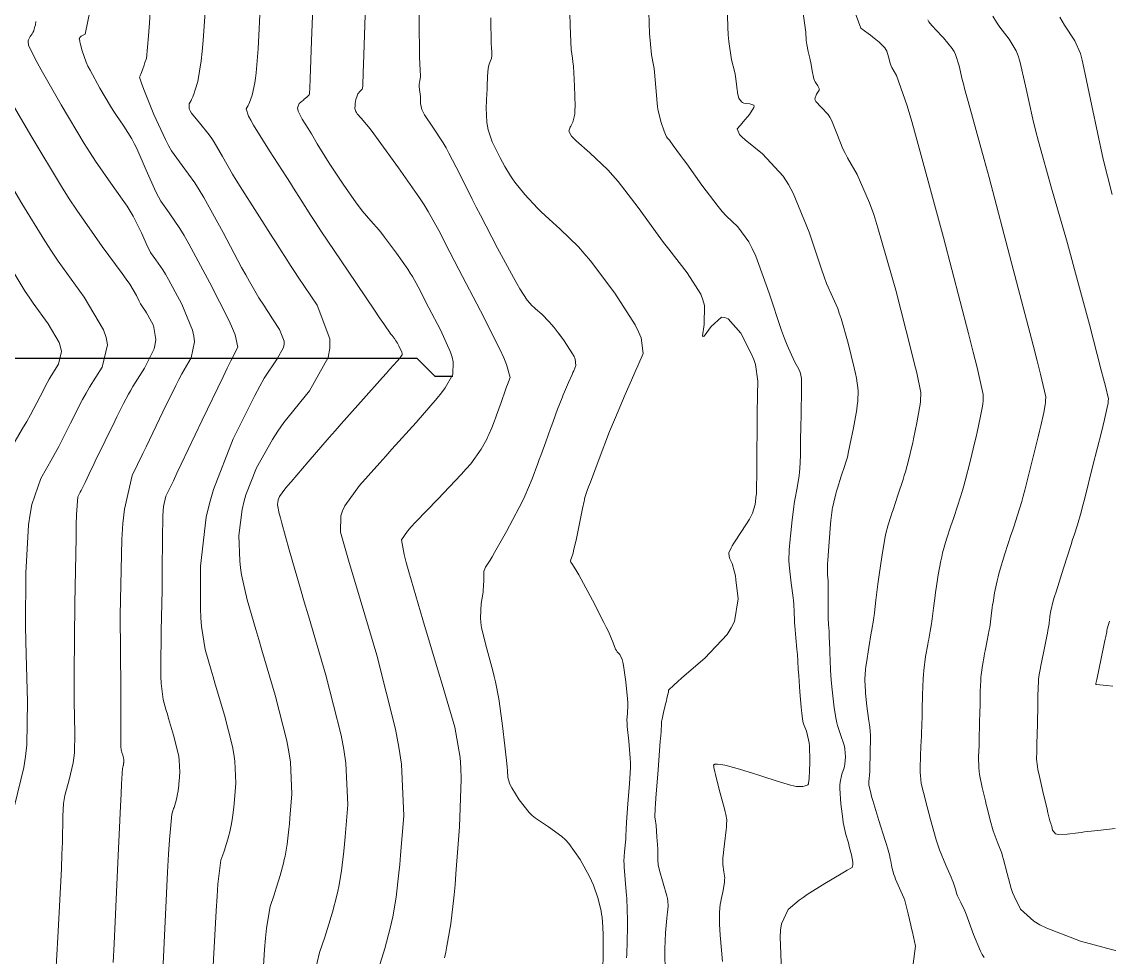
# Model space of a CAD drawing. Header units: millimetres. Extents: x 837475 to 838477, y 1189012 to 1191015.
# Drawn here: x 837794.9 to 837855.7, y 1189268.9 to 1189321.2 of the extents above; entities that cross this region are included whole.
import ezdxf

# ---------------------------------------------------------------- set-up
doc = ezdxf.new("R2010")
doc.units = ezdxf.units.MM
doc.header["$LTSCALE"] = 0.3
for name, color, linetype, lineweight, true_color in [('COTAS 10', 7, 'Continuous', 9, 0x6e3e2d), ('COTAS INT', 7, 'Continuous', 5, 0x9fa19f), ('Escorrentias', 7, 'Continuous', 25, 0x00a8ad)]:
    doc.layers.add(name, color=color, linetype=linetype, lineweight=lineweight, true_color=true_color)

msp = doc.modelspace()

# ---------------------------------------------------------------- linework, layer by layer
at = {"layer": 'COTAS 10'}
for points in [[(837834.327, 1189322.843), (837834.373, 1189320.912), (837834.398, 1189320.481), (837834.43, 1189320.096), (837834.588, 1189319.083), (837834.749, 1189318.436), (837834.781, 1189318.283), (837834.808, 1189318.141), (837834.861, 1189317.719), (837834.892, 1189317.386), (837834.906, 1189317.3), (837834.922, 1189317.216), (837834.995, 1189316.936), (837835.141, 1189316.727), (837835.202, 1189316.689), (837835.272, 1189316.658), (837835.6, 1189316.618), (837835.833, 1189316.536), (837835.842, 1189316.479), (837835.828, 1189316.407), (837835.58, 1189316.024), (837835.23, 1189315.609), (837835.151, 1189315.517), (837835.081, 1189315.434), (837834.893, 1189315.22), (837835.028, 1189314.913), (837835.161, 1189314.773), (837835.335, 1189314.609), (837836.311, 1189313.816), (837837.469, 1189312.567), (837837.759, 1189312.116), (837838.035, 1189311.619), (837838.919, 1189309.442), (837839.606, 1189307.376), (837839.757, 1189306.95), (837839.893, 1189306.586), (837840.241, 1189305.797), (837840.518, 1189305.176), (837840.607, 1189304.918), (837840.702, 1189304.623), (837841.092, 1189303.248), (837841.439, 1189301.857), (837841.507, 1189301.552), (837841.563, 1189301.281), (837841.664, 1189300.592), (837841.636, 1189299.99), (837841.611, 1189299.774), (837841.577, 1189299.538), (837841.393, 1189298.506), (837841.199, 1189297.544), (837841.159, 1189297.351), (837841.126, 1189297.191), (837841.059, 1189296.877), (837840.99, 1189296.648), (837840.955, 1189296.541), (837840.914, 1189296.415), (837840.711, 1189295.803), (837840.497, 1189295.135), (837840.449, 1189294.974), (837840.406, 1189294.823), (837840.293, 1189294.365), (837840.226, 1189294.037), (837840.212, 1189293.969), (837840.201, 1189293.91), (837840.179, 1189293.778), (837840.152, 1189293.485), (837840.138, 1189293.325), (837840.122, 1189293.13), (837840.037, 1189292.138), (837839.961, 1189291.116), (837839.949, 1189290.902), (837839.942, 1189290.717), (837839.949, 1189290.3), (837839.975, 1189289.954), (837839.979, 1189289.815), (837839.983, 1189289.656), (837839.984, 1189288.925), (837839.983, 1189288.188), (837839.985, 1189288.027), (837839.988, 1189287.883), (837840.007, 1189287.517), (837840.032, 1189287.153), (837840.039, 1189287.01), (837840.046, 1189286.85), (837840.071, 1189286.121), (837840.1, 1189285.344), (837840.109, 1189285.153), (837840.118, 1189284.973), (837840.157, 1189284.411), (837840.207, 1189283.875), (837840.223, 1189283.712), (837840.241, 1189283.542), (837840.315, 1189282.874), (837840.422, 1189282.205), (837840.46, 1189282.034), (837840.503, 1189281.869), (837840.689, 1189281.327), (837840.858, 1189280.839), (837840.889, 1189280.708), (837840.914, 1189280.579), (837840.949, 1189280.132), (837840.914, 1189279.718), (837840.894, 1189279.611), (837840.87, 1189279.507), (837840.748, 1189279.158), (837840.648, 1189278.705), (837840.638, 1189278.536), (837840.635, 1189278.348), (837840.69, 1189277.507), (837840.797, 1189276.655), (837840.828, 1189276.459), (837840.86, 1189276.28), (837840.978, 1189275.778), (837841.098, 1189275.368), (837841.131, 1189275.246), (837841.164, 1189275.122), (837841.281, 1189274.644), (837841.359, 1189274.233), (837841.366, 1189274.151), (837841.368, 1189274.083), (837841.323, 1189273.949), (837841.038, 1189273.784), (837840.888, 1189273.696), (837840.707, 1189273.589), (837839.799, 1189273.049), (837838.809, 1189272.425), (837838.577, 1189272.265), (837838.363, 1189272.111), (837837.74, 1189271.602), (837837.378, 1189270.787), (837837.328, 1189270.441), (837837.3, 1189270.042), (837837.381, 1189268.165)], [(837798.738, 1189321.864), (837798.456, 1189320.519), (837798.267, 1189320.423), (837798.23, 1189320.4), (837798.199, 1189320.38), (837798.145, 1189320.323), (837798.135, 1189320.286), (837798.132, 1189320.278), (837798.13, 1189320.271), (837798.123, 1189320.256), (837798.143, 1189320.148), (837798.158, 1189320.083), (837798.177, 1189320.002), (837798.278, 1189319.583), (837798.508, 1189318.947), (837798.607, 1189318.729), (837798.722, 1189318.493), (837799.267, 1189317.491), (837799.868, 1189316.485), (837800.018, 1189316.246), (837800.161, 1189316.025), (837800.619, 1189315.369), (837801.061, 1189314.661), (837801.194, 1189314.407), (837801.332, 1189314.127), (837801.867, 1189312.906), (837802.405, 1189311.699), (837802.545, 1189311.428), (837802.681, 1189311.184), (837803.137, 1189310.534), (837803.749, 1189309.648), (837803.984, 1189309.256), (837804.246, 1189308.8), (837805.426, 1189306.623), (837806.493, 1189304.493), (837806.685, 1189304.067), (837806.83, 1189303.711), (837806.98, 1189303.02), (837806.587, 1189302.254), (837806.39, 1189301.852), (837806.155, 1189301.367), (837804.99, 1189298.932), (837803.82, 1189296.473), (837803.582, 1189295.974), (837803.381, 1189295.554), (837802.968, 1189294.692), (837802.834, 1189294.113), (837802.809, 1189293.87), (837802.79, 1189293.592), (837802.764, 1189292.29), (837802.76, 1189290.571), (837802.754, 1189290.029), (837802.745, 1189289.458), (837802.698, 1189287.16), (837802.677, 1189285.061), (837802.686, 1189284.616), (837802.701, 1189284.231), (837802.807, 1189283.33), (837802.987, 1189282.71), (837803.048, 1189282.502), (837803.114, 1189282.278), (837803.393, 1189281.336), (837803.636, 1189280.383), (837803.678, 1189280.152), (837803.711, 1189279.935), (837803.739, 1189279.271), (837803.7, 1189278.763), (837803.689, 1189278.645), (837803.679, 1189278.536), (837803.642, 1189278.223), (837803.599, 1189277.97), (837803.567, 1189277.828), (837803.497, 1189277.565), (837803.417, 1189277.304), (837803.395, 1189277.234), (837803.372, 1189277.165), (837803.289, 1189276.921), (837803.164, 1189275.494), (837803.115, 1189274.68), (837803.06, 1189273.683), (837802.81, 1189268.566)], [(837818.54, 1189268.9), (837818.609, 1189269.219), (837818.675, 1189269.545), (837818.882, 1189270.79), (837819.071, 1189272.412), (837819.124, 1189272.976), (837819.179, 1189273.59), (837819.384, 1189276.222), (837819.47, 1189278.876), (837819.451, 1189279.503), (837819.413, 1189280.084), (837819.118, 1189281.791), (837818.589, 1189283.562), (837818.404, 1189284.183), (837818.201, 1189284.86), (837817.326, 1189287.776), (837816.543, 1189290.461), (837816.397, 1189290.993), (837816.283, 1189291.434), (837816.128, 1189292.259), (837816.469, 1189292.745), (837816.667, 1189292.971), (837816.91, 1189293.237), (837818.161, 1189294.526), (837819.474, 1189295.895), (837819.754, 1189296.212), (837820, 1189296.5), (837820.587, 1189297.315), (837820.895, 1189297.885), (837820.963, 1189298.02), (837821.024, 1189298.144), (837821.184, 1189298.509), (837821.331, 1189298.908), (837821.384, 1189299.054), (837821.442, 1189299.216), (837821.698, 1189299.928), (837821.951, 1189300.637), (837822.008, 1189300.796), (837822.06, 1189300.938), (837822.199, 1189301.319), (837822.008, 1189302.06), (837821.852, 1189302.429), (837821.65, 1189302.87), (837820.548, 1189305.054), (837819.343, 1189307.354), (837819.077, 1189307.867), (837818.84, 1189308.327), (837818.229, 1189309.542), (837817.626, 1189310.607), (837817.395, 1189310.972), (837817.136, 1189311.367), (837815.966, 1189313.048), (837814.824, 1189314.614), (837814.582, 1189314.937), (837814.372, 1189315.213), (837813.883, 1189315.809), (837813.659, 1189316.067), (837813.616, 1189316.129), (837813.581, 1189316.187), (837813.526, 1189316.363), (837813.535, 1189316.53), (837813.54, 1189316.582), (837813.547, 1189316.637), (837813.583, 1189316.858), (837813.647, 1189317.073), (837813.671, 1189317.124), (837813.697, 1189317.172), (837813.817, 1189317.317), (837813.925, 1189317.437), (837813.944, 1189317.47), (837813.959, 1189317.503), (837813.975, 1189317.619), (837813.989, 1189318.379), (837814.003, 1189318.818), (837814.021, 1189319.356), (837814.123, 1189322.123)], [(837855.861, 1189311.559), (837855.597, 1189312.573), (837855.36, 1189313.529), (837854.717, 1189316.499), (837854.284, 1189318.633), (837854.179, 1189319.063), (837854.08, 1189319.423), (837853.777, 1189320.141), (837853.199, 1189321.009), (837852.927, 1189321.463)], [(837855.888, 1189284.068), (837855.543, 1189284.111), (837854.982, 1189284.174), (837854.964, 1189284.171), (837854.96, 1189284.172), (837854.957, 1189284.175), (837854.953, 1189284.19), (837854.954, 1189284.207), (837854.954, 1189284.223), (837855, 1189284.439), (837855.25, 1189285.63), (837855.438, 1189286.526), (837855.475, 1189286.702), (837855.504, 1189286.847), (837855.555, 1189287.109), (837855.562, 1189287.169), (837855.564, 1189287.187), (837855.567, 1189287.205), (837855.577, 1189287.272), (837855.709, 1189287.712)]]:
    msp.add_lwpolyline(points, dxfattribs=at)
at = {"layer": 'COTAS INT'}
for points in [[(837814.855, 1189268.281), (837815.202, 1189269.413), (837815.507, 1189270.556), (837815.578, 1189270.867), (837815.644, 1189271.177), (837815.834, 1189272.277), (837815.992, 1189273.637), (837816.037, 1189274.109), (837816.083, 1189274.624), (837816.255, 1189276.832), (837816.131, 1189279.718), (837815.991, 1189280.66), (837815.805, 1189281.664), (837814.751, 1189285.807), (837813.615, 1189289.629), (837813.378, 1189290.43), (837813.174, 1189291.12), (837812.716, 1189292.685), (837812.733, 1189293.594), (837812.828, 1189293.871), (837812.963, 1189294.158), (837813.776, 1189295.287), (837814.914, 1189296.556), (837815.252, 1189296.933), (837815.601, 1189297.321), (837816.948, 1189298.811), (837818.124, 1189300.172), (837818.365, 1189300.477), (837818.57, 1189300.753), (837819.008, 1189301.49), (837819.022, 1189302.201), (837818.96, 1189302.458), (837818.87, 1189302.742), (837818.307, 1189303.989), (837817.662, 1189305.222), (837817.519, 1189305.497), (837817.392, 1189305.744), (837817.065, 1189306.395), (837816.742, 1189306.966), (837816.618, 1189307.161), (837816.479, 1189307.373), (837815.852, 1189308.274), (837815.191, 1189309.163), (837815.03, 1189309.368), (837814.88, 1189309.554), (837814.417, 1189310.078), (837813.938, 1189310.639), (837813.777, 1189310.849), (837813.604, 1189311.083), (837812.875, 1189312.125), (837812.161, 1189313.2), (837811.996, 1189313.454), (837811.846, 1189313.689), (837811.424, 1189314.381), (837811.096, 1189314.938), (837811.005, 1189315.088), (837810.914, 1189315.236), (837810.583, 1189315.756), (837810.357, 1189316.2), (837810.331, 1189316.299), (837810.321, 1189316.389), (837810.419, 1189316.629), (837810.606, 1189316.791), (837810.652, 1189316.832), (837810.697, 1189316.87), (837810.838, 1189316.994), (837810.938, 1189317.088), (837810.957, 1189317.108), (837810.973, 1189317.125), (837810.995, 1189317.164), (837810.998, 1189317.307), (837811.001, 1189317.389), (837811.004, 1189317.489), (837811.023, 1189318.007), (837811.107, 1189320.144), (837811.476, 1189329.411)], [(837805.26, 1189323.122), (837805.045, 1189320.153), (837804.989, 1189319.538), (837804.934, 1189319.013), (837804.747, 1189317.866), (837804.597, 1189317.396), (837804.565, 1189317.297), (837804.537, 1189317.212), (837804.472, 1189317.018), (837804.416, 1189316.894), (837804.395, 1189316.852), (837804.37, 1189316.807), (837804.261, 1189316.621), (837804.272, 1189316.331), (837804.323, 1189316.222), (837804.396, 1189316.1), (837804.832, 1189315.555), (837805.38, 1189314.885), (837805.523, 1189314.685), (837805.661, 1189314.479), (837806.128, 1189313.681), (837806.692, 1189312.684), (837806.892, 1189312.352), (837807.111, 1189311.996), (837808.058, 1189310.509), (837808.947, 1189309.137), (837809.129, 1189308.855), (837809.283, 1189308.614), (837809.606, 1189308.094), (837809.97, 1189307.526), (837810.149, 1189307.255), (837810.363, 1189306.934), (837811.417, 1189305.366), (837812.129, 1189303.484), (837812.126, 1189302.965), (837812.038, 1189302.448), (837810.997, 1189300.589), (837809.564, 1189298.803), (837809.228, 1189298.331), (837808.919, 1189297.869), (837808.021, 1189296.281), (837807.43, 1189294.774), (837807.314, 1189294.363), (837807.219, 1189293.954), (837807.048, 1189292.499), (837807.096, 1189291.072), (837807.14, 1189290.682), (837807.196, 1189290.293), (837807.506, 1189288.903), (837807.986, 1189287.247), (837808.149, 1189286.69), (837808.325, 1189286.091), (837809.072, 1189283.571), (837809.72, 1189281.023), (837809.835, 1189280.406), (837809.921, 1189279.826), (837809.997, 1189278.052), (837809.891, 1189276.694), (837809.863, 1189276.377), (837809.835, 1189276.086), (837809.738, 1189275.25), (837809.621, 1189274.573), (837809.581, 1189274.383), (837809.537, 1189274.192), (837809.349, 1189273.489), (837809.136, 1189272.792), (837809.076, 1189272.605), (837809.016, 1189272.419), (837808.793, 1189271.767), (837808.579, 1189270.545), (837808.524, 1189270.001), (837808.471, 1189269.366), (837808.293, 1189266.331)], [(837817.15, 1189323.347), (837817.124, 1189321.022), (837817.137, 1189319.487), (837817.142, 1189319.179), (837817.149, 1189318.922), (837817.178, 1189318.416), (837817.195, 1189318.233), (837817.194, 1189318.18), (837817.19, 1189318.126), (837817.153, 1189317.92), (837817.12, 1189317.695), (837817.118, 1189317.629), (837817.12, 1189317.56), (837817.155, 1189317.298), (837817.194, 1189317.031), (837817.199, 1189316.959), (837817.201, 1189316.889), (837817.188, 1189316.642), (837817.275, 1189316.294), (837817.341, 1189316.159), (837817.425, 1189316.008), (837817.878, 1189315.323), (837818.458, 1189314.437), (837818.622, 1189314.158), (837818.786, 1189313.866), (837819.393, 1189312.69), (837820.091, 1189311.284), (837820.313, 1189310.847), (837820.548, 1189310.389), (837821.502, 1189308.559), (837822.387, 1189306.916), (837822.578, 1189306.575), (837822.747, 1189306.284), (837823.161, 1189305.648), (837823.446, 1189305.336), (837823.533, 1189305.25), (837823.623, 1189305.164), (837823.975, 1189304.856), (837824.395, 1189304.443), (837824.527, 1189304.291), (837824.666, 1189304.123), (837825.227, 1189303.379), (837825.697, 1189302.65), (837825.778, 1189302.49), (837825.838, 1189302.349), (837825.88, 1189301.993), (837825.758, 1189301.705), (837825.716, 1189301.607), (837825.67, 1189301.501), (837825.471, 1189301.051), (837825.241, 1189300.516), (837825.175, 1189300.356), (837825.109, 1189300.191), (837824.861, 1189299.551), (837824.606, 1189298.862), (837824.534, 1189298.666), (837824.461, 1189298.468), (837824.197, 1189297.733), (837823.918, 1189296.96), (837823.836, 1189296.737), (837823.753, 1189296.512), (837823.438, 1189295.668), (837823.019, 1189294.689), (837822.871, 1189294.379), (837822.707, 1189294.052), (837822, 1189292.727), (837821.335, 1189291.547), (837821.198, 1189291.31), (837821.082, 1189291.113), (837820.836, 1189290.725), (837820.752, 1189290.543), (837820.738, 1189290.475), (837820.728, 1189290.4), (837820.728, 1189290.064), (837820.721, 1189289.62), (837820.707, 1189289.477), (837820.689, 1189289.325), (837820.58, 1189288.701), (837820.543, 1189287.896), (837820.57, 1189287.63), (837820.613, 1189287.344), (837820.902, 1189286.156), (837821.243, 1189284.93), (837821.319, 1189284.621), (837821.387, 1189284.324), (837821.567, 1189283.363), (837821.697, 1189282.427), (837821.733, 1189282.147), (837821.77, 1189281.858), (837821.906, 1189280.738), (837822.015, 1189279.749), (837822.036, 1189279.543), (837822.052, 1189279.366), (837822.074, 1189278.972), (837822.168, 1189278.657), (837822.229, 1189278.53), (837822.305, 1189278.386), (837822.707, 1189277.724), (837823.265, 1189277.02), (837823.439, 1189276.851), (837823.621, 1189276.692), (837824.352, 1189276.209), (837825.103, 1189275.68), (837825.298, 1189275.492), (837825.487, 1189275.286), (837826.124, 1189274.392), (837826.644, 1189273.439), (837826.759, 1189273.195), (837826.862, 1189272.961), (837827.131, 1189272.187), (837827.285, 1189271.51), (837827.316, 1189271.336), (837827.342, 1189271.168), (837827.392, 1189270.609), (837827.404, 1189270.182), (837827.406, 1189270.097), (837827.408, 1189270.026), (837827.41, 1189269.887), (837827.406, 1189269.588), (837827.404, 1189269.416), (837827.402, 1189269.205), (837827.391, 1189268.122)], [(837811.287, 1189268.07), (837811.546, 1189269.19), (837811.838, 1189270.046), (837811.917, 1189270.29), (837811.996, 1189270.537), (837812.276, 1189271.451), (837812.522, 1189272.374), (837812.58, 1189272.625), (837812.633, 1189272.875), (837812.786, 1189273.764), (837812.914, 1189274.861), (837812.95, 1189275.243), (837812.987, 1189275.659), (837813.126, 1189277.442), (837813.026, 1189279.772), (837812.913, 1189280.533), (837812.763, 1189281.344), (837811.911, 1189284.689), (837810.931, 1189287.997), (837810.7, 1189288.784), (837810.485, 1189289.515), (837809.855, 1189291.689), (837809.44, 1189293.178), (837809.361, 1189293.476), (837809.297, 1189293.726), (837809.2, 1189294.218), (837809.22, 1189294.391), (837809.231, 1189294.44), (837809.245, 1189294.489), (837809.315, 1189294.668), (837809.612, 1189295.076), (837809.769, 1189295.269), (837809.957, 1189295.497), (837810.908, 1189296.609), (837812.091, 1189297.965), (837812.426, 1189298.347), (837812.765, 1189298.731), (837814.016, 1189300.14), (837815.078, 1189301.329), (837815.297, 1189301.574), (837815.483, 1189301.782), (837815.885, 1189302.23), (837816.043, 1189302.413), (837816.075, 1189302.454), (837816.103, 1189302.491), (837816.161, 1189302.59), (837816.163, 1189302.685), (837816.155, 1189302.72), (837816.143, 1189302.758), (837816.067, 1189302.925), (837815.981, 1189303.09), (837815.961, 1189303.127), (837815.944, 1189303.16), (837815.9, 1189303.248), (837815.857, 1189303.324), (837815.84, 1189303.351), (837815.822, 1189303.379), (837815.738, 1189303.5), (837815.649, 1189303.619), (837815.627, 1189303.647), (837815.607, 1189303.672), (837815.545, 1189303.742), (837815.145, 1189304.315), (837814.911, 1189304.657), (837814.624, 1189305.079), (837813.146, 1189307.264), (837811.632, 1189309.519), (837811.323, 1189309.984), (837811.062, 1189310.38), (837810.515, 1189311.237), (837810.104, 1189311.907), (837809.927, 1189312.186), (837809.723, 1189312.505), (837808.762, 1189313.992), (837807.868, 1189315.417), (837807.707, 1189315.698), (837807.584, 1189315.929), (837807.45, 1189316.348), (837807.57, 1189316.522), (837807.606, 1189316.597), (837807.644, 1189316.684), (837807.791, 1189317.097), (837807.934, 1189317.793), (837807.97, 1189318.059), (837808.004, 1189318.357), (837808.113, 1189319.697), (837808.247, 1189322.346)], [(837838.473, 1189322.464), (837838.742, 1189320.631), (837838.762, 1189320.165), (837838.774, 1189320.046), (837838.789, 1189319.931), (837838.866, 1189319.552), (837838.959, 1189319.17), (837838.984, 1189319.054), (837839.008, 1189318.933), (837839.092, 1189318.456), (837839.189, 1189318.021), (837839.222, 1189317.926), (837839.257, 1189317.843), (837839.402, 1189317.633), (837839.489, 1189317.477), (837839.487, 1189317.426), (837839.474, 1189317.373), (837839.332, 1189317.154), (837839.242, 1189316.9), (837839.261, 1189316.824), (837839.299, 1189316.746), (837839.595, 1189316.441), (837839.986, 1189316.019), (837840.084, 1189315.867), (837840.177, 1189315.699), (837840.476, 1189314.964), (837840.811, 1189314.103), (837840.928, 1189313.856), (837841.055, 1189313.605), (837841.598, 1189312.669), (837842.3, 1189311.092), (837842.527, 1189310.438), (837842.768, 1189309.689), (837843.757, 1189306.2), (837844.63, 1189302.825), (837844.798, 1189302.148), (837844.934, 1189301.584), (837845.16, 1189300.479), (837845.137, 1189299.992), (837845.117, 1189299.817), (837845.09, 1189299.626), (837844.94, 1189298.79), (837844.756, 1189297.902), (837844.707, 1189297.677), (837844.658, 1189297.462), (837844.491, 1189296.757), (837844.299, 1189296.056), (837844.236, 1189295.842), (837844.168, 1189295.619), (837843.885, 1189294.743), (837843.611, 1189293.923), (837843.549, 1189293.735), (837843.493, 1189293.565), (837843.338, 1189293.093), (837843.213, 1189292.6), (837843.175, 1189292.417), (837843.135, 1189292.213), (837842.98, 1189291.306), (837842.829, 1189290.303), (837842.792, 1189290.038), (837842.758, 1189289.778), (837842.651, 1189288.887), (837842.573, 1189288.177), (837842.555, 1189288.031), (837842.54, 1189287.907), (837842.502, 1189287.643), (837842.449, 1189287.354), (837842.425, 1189287.215), (837842.396, 1189287.049), (837842.258, 1189286.236), (837842.124, 1189285.371), (837842.097, 1189285.172), (837842.076, 1189284.992), (837842.038, 1189284.49), (837842.051, 1189284.02), (837842.062, 1189283.859), (837842.076, 1189283.686), (837842.15, 1189282.951), (837842.232, 1189282.274), (837842.251, 1189282.138), (837842.268, 1189282.024), (837842.315, 1189281.796), (837842.339, 1189281.52), (837842.342, 1189281.375), (837842.344, 1189281.2), (837842.335, 1189280.324), (837842.314, 1189279.45), (837842.307, 1189279.278), (837842.3, 1189279.136), (837842.271, 1189278.873), (837842.251, 1189278.781), (837842.249, 1189278.746), (837842.249, 1189278.708), (837842.26, 1189278.537), (837842.359, 1189278.115), (837842.414, 1189277.919), (837842.481, 1189277.688), (837842.824, 1189276.564), (837843.169, 1189275.449), (837843.238, 1189275.222), (837843.296, 1189275.032), (837843.407, 1189274.642), (837843.452, 1189274.442), (837843.467, 1189274.371), (837843.483, 1189274.293), (837843.551, 1189273.957), (837843.663, 1189273.547), (837843.706, 1189273.424), (837843.755, 1189273.295), (837843.976, 1189272.795), (837844.207, 1189272.253), (837844.262, 1189272.098), (837844.313, 1189271.942), (837844.463, 1189271.361), (837844.6, 1189270.721), (837844.643, 1189270.528), (837844.689, 1189270.327), (837844.869, 1189269.542), (837844.728, 1189268.564)], [(837802.111, 1189322.028), (837802.049, 1189321.147), (837801.995, 1189320.426), (837801.87, 1189319.16), (837801.793, 1189318.926), (837801.77, 1189318.857), (837801.745, 1189318.787), (837801.647, 1189318.515), (837801.559, 1189318.28), (837801.541, 1189318.232), (837801.524, 1189318.192), (837801.488, 1189318.109), (837801.599, 1189317.769), (837801.676, 1189317.567), (837801.773, 1189317.318), (837802.293, 1189316.026), (837802.932, 1189314.616), (837803.104, 1189314.291), (837803.275, 1189313.995), (837803.875, 1189313.165), (837804.583, 1189312.2), (837804.821, 1189311.819), (837805.078, 1189311.388), (837806.16, 1189309.424), (837807.198, 1189307.475), (837807.428, 1189307.054), (837807.633, 1189306.685), (837808.164, 1189305.782), (837808.47, 1189305.31), (837808.533, 1189305.212), (837808.586, 1189305.129), (837808.697, 1189304.95), (837808.823, 1189304.755), (837808.884, 1189304.661), (837808.958, 1189304.551), (837809.32, 1189304.011), (837809.566, 1189303.363), (837809.565, 1189303.185), (837809.534, 1189303.007), (837809.176, 1189302.367), (837808.464, 1189301.293), (837808.211, 1189300.842), (837807.933, 1189300.324), (837806.726, 1189297.894), (837805.615, 1189295.06), (837805.397, 1189294.287), (837805.218, 1189293.518), (837804.896, 1189290.78), (837804.895, 1189288.419), (837804.919, 1189287.887), (837804.952, 1189287.407), (837805.157, 1189286.116), (837805.486, 1189284.978), (837805.598, 1189284.596), (837805.72, 1189284.184), (837806.233, 1189282.454), (837806.678, 1189280.703), (837806.756, 1189280.279), (837806.816, 1189279.881), (837806.868, 1189278.662), (837806.796, 1189277.729), (837806.776, 1189277.511), (837806.757, 1189277.311), (837806.69, 1189276.737), (837806.61, 1189276.272), (837806.582, 1189276.141), (837806.552, 1189276.01), (837806.423, 1189275.527), (837806.277, 1189275.048), (837806.235, 1189274.919), (837806.194, 1189274.792), (837806.041, 1189274.344), (837805.872, 1189273.02), (837805.82, 1189272.34), (837805.766, 1189271.525), (837805.551, 1189267.449)], [(837825.545, 1189321.729), (837825.559, 1189320.983), (837825.625, 1189319.646), (837825.699, 1189319.164), (837825.719, 1189318.957), (837825.739, 1189318.719), (837825.809, 1189317.597), (837825.836, 1189316.482), (837825.829, 1189316.248), (837825.815, 1189316.047), (837825.714, 1189315.592), (837825.591, 1189315.367), (837825.564, 1189315.311), (837825.54, 1189315.258), (837825.478, 1189315.09), (837825.633, 1189314.814), (837825.746, 1189314.693), (837825.888, 1189314.553), (837826.656, 1189313.887), (837827.658, 1189312.935), (837827.948, 1189312.614), (837828.244, 1189312.269), (837829.359, 1189310.818), (837830.48, 1189309.278), (837830.78, 1189308.878), (837831.076, 1189308.488), (837832.104, 1189307.174), (837832.858, 1189305.977), (837832.98, 1189305.66), (837833.065, 1189305.351), (837833.059, 1189304.289), (837832.964, 1189303.653), (837832.993, 1189303.612), (837833.046, 1189303.63), (837833.436, 1189304.184), (837834.024, 1189304.694), (837834.201, 1189304.684), (837834.385, 1189304.609), (837835.101, 1189303.794), (837835.706, 1189302.628), (837835.821, 1189302.331), (837835.912, 1189302.047), (837836.048, 1189301.114), (837836.034, 1189300.363), (837836.031, 1189300.192), (837836.029, 1189300.037), (837836.021, 1189299.614), (837836.014, 1189299.029), (837836.011, 1189298.772), (837836.009, 1189298.474), (837835.999, 1189297.054), (837835.988, 1189295.687), (837835.985, 1189295.422), (837835.983, 1189295.206), (837835.972, 1189294.836), (837835.955, 1189294.714), (837835.947, 1189294.655), (837835.939, 1189294.584), (837835.899, 1189294.237), (837835.754, 1189293.747), (837835.68, 1189293.588), (837835.591, 1189293.417), (837835.145, 1189292.715), (837834.706, 1189292.062), (837834.621, 1189291.924), (837834.552, 1189291.803), (837834.434, 1189291.52), (837834.453, 1189291.328), (837834.469, 1189291.266), (837834.491, 1189291.199), (837834.61, 1189290.924), (837834.755, 1189290.438), (837834.794, 1189290.238), (837834.831, 1189290.01), (837834.959, 1189288.951), (837834.746, 1189287.687), (837834.569, 1189287.329), (837834.34, 1189286.967), (837833.088, 1189285.635), (837831.812, 1189284.537), (837831.569, 1189284.325), (837831.374, 1189284.151), (837831.067, 1189283.854), (837831.059, 1189283.772), (837831.051, 1189283.735), (837831.042, 1189283.691), (837830.992, 1189283.479), (837830.921, 1189283.19), (837830.898, 1189283.097), (837830.874, 1189282.999), (837830.778, 1189282.599), (837830.697, 1189282.24), (837830.682, 1189282.167), (837830.671, 1189282.105), (837830.661, 1189281.979), (837830.639, 1189281.553), (837830.621, 1189281.303), (837830.598, 1189280.996), (837830.472, 1189279.407), (837830.349, 1189277.808), (837830.328, 1189277.494), (837830.312, 1189277.236), (837830.303, 1189276.77), (837830.336, 1189276.536), (837830.348, 1189276.425), (837830.36, 1189276.293), (837830.412, 1189275.648), (837830.454, 1189274.983), (837830.46, 1189274.839), (837830.463, 1189274.711), (837830.454, 1189274.394), (837830.484, 1189274.067), (837830.513, 1189273.933), (837830.551, 1189273.779), (837830.76, 1189273.069), (837830.965, 1189272.364), (837831, 1189272.214), (837831.026, 1189272.084), (837831.043, 1189271.776), (837830.994, 1189271.439), (837830.979, 1189271.29), (837830.962, 1189271.117), (837830.897, 1189270.292), (837830.85, 1189269.398), (837830.846, 1189269.182), (837830.845, 1189268.979), (837830.874, 1189268.36)], [(837834.084, 1189268.692), (837833.952, 1189270.154), (837833.929, 1189270.471), (837833.913, 1189270.749), (837833.904, 1189271.435), (837833.954, 1189271.888), (837833.975, 1189272.019), (837833.998, 1189272.153), (837834.106, 1189272.656), (837834.189, 1189273.131), (837834.197, 1189273.247), (837834.198, 1189273.356), (837834.147, 1189273.696), (837834.095, 1189274.116), (837834.095, 1189274.277), (837834.102, 1189274.457), (837834.181, 1189275.268), (837834.276, 1189276.041), (837834.294, 1189276.199), (837834.308, 1189276.331), (837834.325, 1189276.603), (837834.262, 1189276.9), (837834.226, 1189277.048), (837834.181, 1189277.226), (837833.95, 1189278.104), (837833.722, 1189278.971), (837833.679, 1189279.141), (837833.645, 1189279.28), (837833.592, 1189279.527), (837833.593, 1189279.575), (837833.591, 1189279.603), (837833.582, 1189279.653), (837833.607, 1189279.695), (837833.627, 1189279.703), (837833.653, 1189279.71), (837833.794, 1189279.725), (837834.091, 1189279.685), (837834.215, 1189279.658), (837834.356, 1189279.624), (837835.019, 1189279.441), (837835.817, 1189279.199), (837836.044, 1189279.127), (837836.274, 1189279.053), (837837.126, 1189278.771), (837837.876, 1189278.544), (837838.041, 1189278.505), (837838.188, 1189278.477), (837838.567, 1189278.464), (837838.774, 1189278.521), (837838.812, 1189278.537), (837838.843, 1189278.553), (837838.889, 1189278.613), (837838.887, 1189278.671), (837838.889, 1189278.686), (837838.891, 1189278.7), (837838.906, 1189278.748), (837838.925, 1189278.957), (837838.93, 1189279.074), (837838.935, 1189279.216), (837838.951, 1189279.94), (837838.933, 1189280.729), (837838.916, 1189280.912), (837838.893, 1189281.079), (837838.769, 1189281.554), (837838.639, 1189281.886), (837838.612, 1189281.963), (837838.59, 1189282.033), (837838.545, 1189282.233), (837838.513, 1189282.563), (837838.499, 1189282.715), (837838.483, 1189282.894), (837838.408, 1189283.76), (837838.335, 1189284.653), (837838.32, 1189284.85), (837838.308, 1189285.024), (837838.283, 1189285.469), (837838.262, 1189285.853), (837838.251, 1189285.99), (837838.239, 1189286.139), (837838.178, 1189286.786), (837838.119, 1189287.448), (837838.109, 1189287.606), (837838.1, 1189287.755), (837838.088, 1189288.201), (837838.063, 1189288.682), (837838.047, 1189288.852), (837838.026, 1189289.038), (837837.915, 1189289.84), (837837.813, 1189290.677), (837837.798, 1189290.884), (837837.788, 1189291.081), (837837.798, 1189291.702), (837837.852, 1189292.292), (837837.87, 1189292.469), (837837.889, 1189292.653), (837837.966, 1189293.363), (837838.061, 1189294.095), (837838.091, 1189294.291), (837838.122, 1189294.485), (837838.25, 1189295.163), (837838.361, 1189295.842), (837838.383, 1189296.037), (837838.401, 1189296.234), (837838.432, 1189296.969), (837838.44, 1189297.809), (837838.444, 1189298.072), (837838.448, 1189298.349), (837838.467, 1189299.46), (837838.486, 1189300.467), (837838.494, 1189300.861), (837838.501, 1189301.274), (837838.442, 1189301.555), (837838.403, 1189301.654), (837838.355, 1189301.762), (837838.099, 1189302.226), (837837.687, 1189303.129), (837837.541, 1189303.513), (837837.38, 1189303.955), (837836.682, 1189306.035), (837835.933, 1189308.099), (837835.74, 1189308.531), (837835.554, 1189308.902), (837834.933, 1189309.739), (837834.273, 1189310.365), (837834.061, 1189310.604), (837833.838, 1189310.872), (837832.926, 1189312.074), (837832.076, 1189313.259), (837831.891, 1189313.515), (837831.728, 1189313.74), (837831.322, 1189314.293), (837831.105, 1189314.579), (837831.061, 1189314.636), (837831.024, 1189314.683), (837830.948, 1189314.772), (837830.885, 1189314.911), (837830.856, 1189314.989), (837830.822, 1189315.084), (837830.656, 1189315.57), (837830.487, 1189316.235), (837830.451, 1189316.443), (837830.419, 1189316.661), (837830.341, 1189317.532), (837830.276, 1189318.383), (837830.252, 1189318.589), (837830.225, 1189318.781), (837830.107, 1189319.364), (837829.994, 1189320.54), (837829.972, 1189321.105), (837829.952, 1189321.774)], [(837841.355, 1189322.05), (837841.802, 1189320.841), (837842.228, 1189320.541), (837842.341, 1189320.457), (837842.453, 1189320.371), (837842.84, 1189320.058), (837843.148, 1189319.74), (837843.21, 1189319.651), (837843.261, 1189319.562), (837843.362, 1189319.24), (837843.451, 1189318.883), (837843.495, 1189318.773), (837843.547, 1189318.658), (837843.805, 1189318.198), (837844.396, 1189316.511), (837844.659, 1189315.622), (837844.964, 1189314.55), (837846.421, 1189309.151), (837847.82, 1189303.792), (837848.089, 1189302.745), (837848.305, 1189301.887), (837848.656, 1189300.366), (837848.639, 1189299.994), (837848.623, 1189299.86), (837848.602, 1189299.714), (837848.488, 1189299.075), (837848.313, 1189298.261), (837848.254, 1189298.004), (837848.19, 1189297.733), (837847.922, 1189296.638), (837847.634, 1189295.542), (837847.558, 1189295.27), (837847.484, 1189295.011), (837847.229, 1189294.19), (837846.984, 1189293.453), (837846.916, 1189293.247), (837846.848, 1189293.04), (837846.603, 1189292.286), (837846.381, 1189291.519), (837846.328, 1189291.304), (837846.279, 1189291.088), (837846.129, 1189290.298), (837846.013, 1189289.528), (837845.985, 1189289.325), (837845.959, 1189289.126), (837845.877, 1189288.443), (837845.805, 1189287.844), (837845.785, 1189287.699), (837845.765, 1189287.562), (837845.689, 1189287.14), (837845.603, 1189286.702), (837845.576, 1189286.555), (837845.547, 1189286.397), (837845.432, 1189285.733), (837845.329, 1189284.955), (837845.308, 1189284.725), (837845.29, 1189284.49), (837845.253, 1189283.586), (837845.238, 1189282.754), (837845.235, 1189282.563), (837845.232, 1189282.39), (837845.222, 1189281.906), (837845.207, 1189281.425), (837845.2, 1189281.253), (837845.191, 1189281.064), (837845.151, 1189280.241), (837845.128, 1189279.427), (837845.131, 1189279.243), (837845.137, 1189279.078), (837845.191, 1189278.632), (837845.317, 1189278.127), (837845.368, 1189277.924), (837845.427, 1189277.693), (837845.7, 1189276.632), (837846.026, 1189275.487), (837846.119, 1189275.202), (837846.213, 1189274.933), (837846.561, 1189274.078), (837846.858, 1189273.409), (837846.92, 1189273.256), (837846.974, 1189273.118), (837847.095, 1189272.735), (837847.181, 1189272.443), (837847.212, 1189272.362), (837847.247, 1189272.28), (837847.401, 1189271.981), (837847.617, 1189271.524), (837847.691, 1189271.342), (837847.771, 1189271.135), (837848.111, 1189270.19), (837848.492, 1189269.271), (837848.598, 1189269.081), (837848.705, 1189268.92)], [(837800.015, 1189268.629), (837800.065, 1189269.677), (837800.26, 1189273.815), (837800.426, 1189277.37), (837800.459, 1189278.052), (837800.486, 1189278.602), (837800.537, 1189279.497), (837800.55, 1189279.537), (837800.554, 1189279.549), (837800.558, 1189279.56), (837800.571, 1189279.603), (837800.582, 1189279.645), (837800.585, 1189279.657), (837800.587, 1189279.669), (837800.594, 1189279.71), (837800.6, 1189279.761), (837800.602, 1189279.779), (837800.604, 1189279.798), (837800.61, 1189279.881), (837800.605, 1189279.989), (837800.6, 1189280.025), (837800.593, 1189280.062), (837800.554, 1189280.218), (837800.508, 1189280.372), (837800.497, 1189280.408), (837800.487, 1189280.442), (837800.458, 1189280.543), (837800.441, 1189280.69), (837800.438, 1189280.753), (837800.437, 1189280.826), (837800.44, 1189281.168), (837800.442, 1189282.469), (837800.44, 1189283.146), (837800.437, 1189283.96), (837800.414, 1189288.044), (837800.497, 1189292.27), (837800.56, 1189293.173), (837800.641, 1189293.961), (837801.077, 1189295.843), (837801.673, 1189297.075), (837801.855, 1189297.453), (837802.044, 1189297.847), (837802.787, 1189299.403), (837803.51, 1189300.878), (837803.687, 1189301.22), (837803.854, 1189301.534), (837804.371, 1189302.43), (837804.565, 1189303.322), (837804.528, 1189303.634), (837804.451, 1189303.973), (837803.846, 1189305.431), (837803.1, 1189306.807), (837802.934, 1189307.096), (837802.786, 1189307.344), (837802.399, 1189307.904), (837802.111, 1189308.315), (837802.025, 1189308.469), (837801.936, 1189308.64), (837801.596, 1189309.404), (837801.136, 1189310.336), (837800.972, 1189310.614), (837800.792, 1189310.901), (837800.013, 1189312.008), (837799.031, 1189313.413), (837798.725, 1189313.887), (837798.403, 1189314.399), (837797.116, 1189316.555), (837795.991, 1189318.526), (837795.772, 1189318.92), (837795.593, 1189319.249), (837795.279, 1189319.889), (837795.263, 1189320.093), (837795.271, 1189320.146), (837795.285, 1189320.198), (837795.381, 1189320.377), (837795.491, 1189320.53), (837795.513, 1189320.567), (837795.533, 1189320.601), (837795.575, 1189320.701), (837795.602, 1189320.804), (837795.611, 1189320.839), (837795.621, 1189320.877), (837795.666, 1189321.038), (837795.692, 1189321.216)], [(837828.719, 1189268.894), (837828.724, 1189269.078), (837828.745, 1189269.829), (837828.762, 1189270.6), (837828.764, 1189270.797), (837828.765, 1189270.986), (837828.755, 1189271.611), (837828.725, 1189272.218), (837828.713, 1189272.396), (837828.698, 1189272.579), (837828.63, 1189273.276), (837828.576, 1189273.955), (837828.571, 1189274.126), (837828.57, 1189274.29), (837828.6, 1189274.819), (837828.653, 1189275.362), (837828.666, 1189275.534), (837828.678, 1189275.715), (837828.718, 1189276.45), (837828.765, 1189277.267), (837828.781, 1189277.501), (837828.799, 1189277.738), (837828.878, 1189278.622), (837828.926, 1189279.539), (837828.925, 1189279.797), (837828.917, 1189280.056), (837828.836, 1189281.006), (837828.75, 1189281.83), (837828.739, 1189282.009), (837828.734, 1189282.168), (837828.762, 1189282.564), (837828.789, 1189282.991), (837828.783, 1189283.168), (837828.771, 1189283.371), (837828.681, 1189284.318), (837828.548, 1189285.231), (837828.511, 1189285.413), (837828.472, 1189285.563), (837828.329, 1189285.85), (837828.184, 1189286.002), (837828.144, 1189286.067), (837828.104, 1189286.144), (837827.959, 1189286.504), (837827.696, 1189287.127), (837827.581, 1189287.37), (837827.448, 1189287.642), (837826.813, 1189288.877), (837826.182, 1189290.054), (837826.05, 1189290.291), (837825.938, 1189290.488), (837825.689, 1189290.877), (837825.599, 1189291.003), (837825.587, 1189291.034), (837825.581, 1189291.064), (837825.606, 1189291.158), (837825.69, 1189291.388), (837825.721, 1189291.503), (837825.755, 1189291.64), (837825.908, 1189292.32), (837826.068, 1189293.08), (837826.107, 1189293.268), (837826.144, 1189293.445), (837826.258, 1189294.003), (837826.34, 1189294.407), (837826.356, 1189294.486), (837826.369, 1189294.552), (837826.395, 1189294.675), (837826.519, 1189295.017), (837826.595, 1189295.221), (837826.689, 1189295.472), (837827.176, 1189296.772), (837827.769, 1189298.304), (837827.929, 1189298.701), (837828.087, 1189299.087), (837828.643, 1189300.381), (837829.127, 1189301.473), (837829.239, 1189301.731), (837829.342, 1189301.969), (837829.636, 1189302.669), (837829.535, 1189303.534), (837829.389, 1189303.876), (837829.192, 1189304.264), (837828.052, 1189306.036), (837826.689, 1189307.841), (837826.351, 1189308.249), (837826.03, 1189308.618), (837825.01, 1189309.622), (837824.155, 1189310.37), (837823.936, 1189310.578), (837823.726, 1189310.787), (837823.034, 1189311.544), (837822.472, 1189312.247), (837822.344, 1189312.421), (837822.227, 1189312.586), (837821.905, 1189313.109), (837821.649, 1189313.604), (837821.575, 1189313.752), (837821.498, 1189313.904), (837821.21, 1189314.492), (837820.976, 1189315.161), (837820.934, 1189315.364), (837820.902, 1189315.575), (837820.872, 1189316.404), (837820.905, 1189317.209), (837820.913, 1189317.405), (837820.922, 1189317.59), (837820.949, 1189318.163), (837820.986, 1189318.592), (837821.001, 1189318.687), (837821.017, 1189318.77), (837821.09, 1189318.984), (837821.155, 1189319.152), (837821.167, 1189319.207), (837821.175, 1189319.267), (837821.18, 1189319.512), (837821.166, 1189319.74), (837821.162, 1189319.788), (837821.158, 1189319.83), (837821.143, 1189319.928), (837821.124, 1189321.427)], [(837856.092, 1189269.283), (837854.096, 1189269.819), (837852.215, 1189270.547), (837851.822, 1189270.744), (837851.485, 1189270.938), (837850.73, 1189271.622), (837850.377, 1189272.333), (837850.293, 1189272.545), (837850.215, 1189272.763), (837849.982, 1189273.604), (837849.789, 1189274.392), (837849.736, 1189274.577), (837849.683, 1189274.748), (837849.494, 1189275.244), (837849.311, 1189275.696), (837849.261, 1189275.838), (837849.212, 1189275.988), (837849.04, 1189276.594), (837848.868, 1189277.27), (837848.819, 1189277.465), (837848.77, 1189277.663), (837848.588, 1189278.407), (837848.446, 1189279.136), (837848.421, 1189279.325), (837848.403, 1189279.508), (837848.39, 1189280.123), (837848.418, 1189280.751), (837848.424, 1189280.943), (837848.431, 1189281.143), (837848.451, 1189281.927), (837848.467, 1189282.721), (837848.471, 1189282.927), (837848.475, 1189283.127), (837848.487, 1189283.797), (837848.511, 1189284.4), (837848.523, 1189284.557), (837848.537, 1189284.71), (837848.606, 1189285.229), (837848.698, 1189285.744), (837848.726, 1189285.895), (837848.756, 1189286.049), (837848.876, 1189286.636), (837848.989, 1189287.217), (837849.015, 1189287.367), (837849.038, 1189287.512), (837849.103, 1189287.998), (837849.16, 1189288.474), (837849.178, 1189288.612), (837849.198, 1189288.754), (837849.278, 1189289.289), (837849.422, 1189289.963), (837849.482, 1189290.191), (837849.55, 1189290.437), (837849.868, 1189291.478), (837850.203, 1189292.515), (837850.283, 1189292.758), (837850.356, 1189292.983), (837850.572, 1189293.638), (837850.8, 1189294.403), (837850.881, 1189294.697), (837850.97, 1189295.028), (837851.353, 1189296.519), (837851.722, 1189298.004), (837851.801, 1189298.33), (837851.87, 1189298.62), (837852.036, 1189299.36), (837852.115, 1189299.802), (837852.129, 1189299.903), (837852.14, 1189299.996), (837852.152, 1189300.253), (837851.853, 1189301.519), (837851.668, 1189302.248), (837851.438, 1189303.139), (837850.239, 1189307.724), (837848.975, 1189312.496), (837848.705, 1189313.505), (837848.469, 1189314.38), (837847.904, 1189316.416), (837847.607, 1189317.474), (837847.54, 1189317.733), (837847.479, 1189317.977), (837847.315, 1189318.734), (837847.106, 1189319.378), (837847.018, 1189319.55), (837846.915, 1189319.719), (837846.435, 1189320.308), (837845.964, 1189320.793), (837845.867, 1189320.897), (837845.786, 1189320.988), (837845.616, 1189321.205), (837845.549, 1189321.313)], [(837849.189, 1189321.511), (837849.392, 1189321.189), (837849.578, 1189320.906), (837850.106, 1189320.225), (837850.498, 1189319.571), (837850.598, 1189319.306), (837850.695, 1189319.006), (837851.016, 1189317.617), (837851.42, 1189315.753), (837851.569, 1189315.153), (837851.734, 1189314.516), (837852.465, 1189311.913), (837853.299, 1189309.015), (837853.529, 1189308.192), (837853.759, 1189307.36), (837854.587, 1189304.283), (837855.252, 1189301.741), (837855.379, 1189301.246), (837855.482, 1189300.843), (837855.648, 1189300.14), (837855.641, 1189299.998), (837855.635, 1189299.946), (837855.627, 1189299.89), (837855.583, 1189299.645), (837855.427, 1189298.979), (837855.348, 1189298.656), (837855.254, 1189298.275), (837854.785, 1189296.399), (837854.305, 1189294.513), (837854.204, 1189294.125), (837854.117, 1189293.795), (837853.916, 1189293.085), (837853.728, 1189292.513), (837853.649, 1189292.27), (837853.559, 1189291.99), (837853.133, 1189290.671), (837852.719, 1189289.356), (837852.635, 1189289.078), (837852.566, 1189288.838), (837852.427, 1189288.281), (837852.382, 1189287.979), (837852.371, 1189287.899), (837852.361, 1189287.821), (837852.329, 1189287.554), (837852.271, 1189287.179), (837852.245, 1189287.034), (837852.214, 1189286.871), (837852.063, 1189286.133), (837851.91, 1189285.397), (837851.877, 1189285.235), (837851.849, 1189285.092), (837851.78, 1189284.726), (837851.746, 1189284.466), (837851.739, 1189284.389), (837851.733, 1189284.31), (837851.72, 1189284.008), (837851.711, 1189283.5), (837851.706, 1189283.291), (837851.702, 1189283.053), (837851.679, 1189281.947), (837851.655, 1189280.86), (837851.649, 1189280.633), (837851.644, 1189280.438), (837851.629, 1189280.005), (837851.677, 1189279.589), (837851.711, 1189279.406), (837851.754, 1189279.194), (837851.985, 1189278.182), (837852.222, 1189277.2), (837852.269, 1189277.006), (837852.308, 1189276.847), (837852.379, 1189276.555), (837852.398, 1189276.49), (837852.408, 1189276.458), (837852.428, 1189276.41), (837852.455, 1189276.324), (837852.465, 1189276.286), (837852.477, 1189276.241), (837852.527, 1189276.023), (837852.686, 1189275.83), (837852.765, 1189275.801), (837852.861, 1189275.782), (837853.335, 1189275.8), (837853.949, 1189275.883), (837854.132, 1189275.905), (837854.321, 1189275.927), (837855.053, 1189276.003), (837856.025, 1189276.12)], [(837796.691, 1189266.149), (837796.931, 1189270.032), (837797.12, 1189273.888), (837797.153, 1189274.682), (837797.178, 1189275.357), (837797.202, 1189276.804), (837797.237, 1189277.525), (837797.27, 1189277.741), (837797.312, 1189277.964), (837797.55, 1189278.832), (837797.783, 1189279.788), (837797.823, 1189280.067), (837797.853, 1189280.352), (837797.871, 1189281.434), (837797.842, 1189283.231), (837797.841, 1189283.967), (837797.844, 1189284.806), (837797.881, 1189288.695), (837797.94, 1189292.384), (837797.956, 1189293.097), (837797.973, 1189293.676), (837798.034, 1189294.653), (837798.134, 1189294.841), (837798.175, 1189294.922), (837798.223, 1189295.016), (837798.442, 1189295.464), (837798.772, 1189296.143), (837798.888, 1189296.383), (837799.017, 1189296.646), (837799.571, 1189297.786), (837800.108, 1189298.89), (837800.225, 1189299.131), (837800.328, 1189299.343), (837800.584, 1189299.875), (837800.865, 1189300.388), (837800.984, 1189300.588), (837801.12, 1189300.814), (837801.761, 1189301.841), (837802.299, 1189302.933), (837802.371, 1189303.201), (837802.409, 1189303.453), (837802.267, 1189304.238), (837801.955, 1189304.815), (837801.885, 1189304.935), (837801.823, 1189305.039), (837801.661, 1189305.274), (837801.54, 1189305.446), (837801.505, 1189305.51), (837801.468, 1189305.582), (837801.325, 1189305.902), (837800.94, 1189306.546), (837800.75, 1189306.822), (837800.524, 1189307.141), (837799.406, 1189308.647), (837797.978, 1189310.669), (837797.556, 1189311.313), (837797.122, 1189311.994), (837795.461, 1189314.759), (837794.001, 1189317.27)], [(837793.662, 1189313.146), (837794.913, 1189311.048), (837796.19, 1189308.961), (837796.564, 1189308.391), (837796.947, 1189307.825), (837798.402, 1189305.809), (837799.477, 1189303.998), (837799.619, 1189303.56), (837799.695, 1189303.151), (837799.409, 1189301.904), (837798.696, 1189300.777), (837798.502, 1189300.443), (837798.31, 1189300.1), (837797.63, 1189298.781), (837796.97, 1189297.466), (837796.79, 1189297.125), (837796.612, 1189296.794), (837795.979, 1189295.681), (837795.47, 1189294.232), (837795.369, 1189293.689), (837795.286, 1189293.085), (837795.133, 1189290.388), (837795.123, 1189287.404), (837795.131, 1189286.617), (837795.144, 1189285.849), (837795.227, 1189283.216), (837795.185, 1189280.789), (837795.119, 1189280.149), (837795.029, 1189279.524), (837794.506, 1189277.381)], [(837794.365, 1189307.337), (837795.101, 1189306.134), (837795.316, 1189305.806), (837795.537, 1189305.48), (837796.376, 1189304.318), (837796.995, 1189303.274), (837797.077, 1189303.022), (837797.121, 1189302.786), (837796.956, 1189302.068), (837796.545, 1189301.418), (837796.434, 1189301.226), (837796.323, 1189301.028), (837795.931, 1189300.268), (837795.389, 1189299.239), (837795.183, 1189298.871), (837794.954, 1189298.467), (837793.925, 1189296.71)], [(837825.227, 1189303.379), (837824.923, 1189303.782)]]:
    msp.add_lwpolyline(points, dxfattribs=at)
at = {"layer": 'Escorrentias'}
msp.add_polyline3d([(837819.008, 1189301.388, 0), (837818.008, 1189301.388, 0), (837817.008, 1189302.388, 0), (837788.018, 1189302.388, 0), (837787.019, 1189301.388, 0), (837786.019, 1189301.388, 0), (837785.019, 1189300.388, 0), (837784.02, 1189300.388, 0), (837783.02, 1189299.389, 0), (837762.027, 1189299.389, 0), (837761.027, 1189298.389, 0), (837760.028, 1189297.389, 0), (837737.035, 1189297.389, 0)], dxfattribs=at)

doc.saveas('drawing.dxf')
